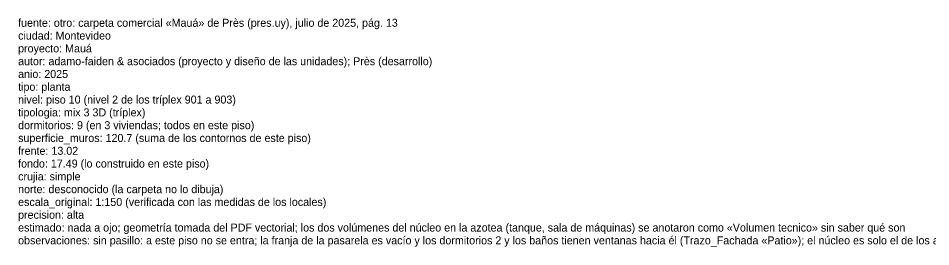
# Model space of a CAD drawing. Header units: metres. Extents: x 0 to 81.3, y 0 to 13.3.
# Drawn here: x 18.98 to 47.48, y 6.14 to 13.29 of the extents above; entities that cross this region are included whole.
import ezdxf

# ---------------------------------------------------------------- set-up
doc = ezdxf.new("R2010")
doc.units = ezdxf.units.M
doc.layers.add('Trazo_Datos', color=7, linetype='Continuous')

msp = doc.modelspace()

# ---------------------------------------------------------------- texts
at = {"layer": 'Trazo_Datos'}
for s, p in [('fuente: otro: carpeta comercial «Mauá» de Près (pres.uy), julio de 2025, pág. 13', (18.98, 13.02)), ('ciudad: Montevideo', (18.98, 12.62)), ('proyecto: Mauá', (18.98, 12.22)), ('autor: adamo-faiden & asociados (proyecto y diseño de las unidades); Près (desarrollo)', (18.98, 11.82)), ('anio: 2025', (18.98, 11.42)), ('tipo: planta', (18.98, 11.02)), ('nivel: piso 10 (nivel 2 de los tríplex 901 a 903)', (18.98, 10.62)), ('tipologia: mix 3 3D (tríplex)', (18.98, 10.22)), ('dormitorios: 9 (en 3 viviendas; todos en este piso)', (18.98, 9.82)), ('superficie_muros: 120.7 (suma de los contornos de este piso)', (18.98, 9.42)), ('frente: 13.02', (18.98, 9.02)), ('fondo: 17.49 (lo construido en este piso)', (18.98, 8.62)), ('crujia: simple', (18.98, 8.22)), ('norte: desconocido (la carpeta no lo dibuja)', (18.98, 7.82)), ('escala_original: 1:150 (verificada con las medidas de los locales)', (18.98, 7.42)), ('precision: alta', (18.98, 7.02)), ('estimado: nada a ojo; geometría tomada del PDF vectorial; los dos volúmenes del núcleo en la azotea (tanque, sala de máquinas) se anotaron como «Volumen tecnico» sin saber qué son', (18.98, 6.62)), ('observaciones: sin pasillo: a este piso no se entra; la franja de la pasarela es vacío y los dormitorios 2 y los baños tienen ventanas hacia él (Trazo_Fachada «Patio»); el núcleo es solo el de los ascensores (la escalera del edificio termina en el piso 9); el tercer nivel (piso 11, pág. 14) es una azotea propia descubierta, de 6,80 x 5,70 m aprox., con la llegada de la escalera: no tiene superficie cerrada, así que no lleva DXF', (18.98, 6.22))]:
    msp.add_text(s, height=0.25, dxfattribs=at).set_placement(p)

doc.saveas('drawing.dxf')
